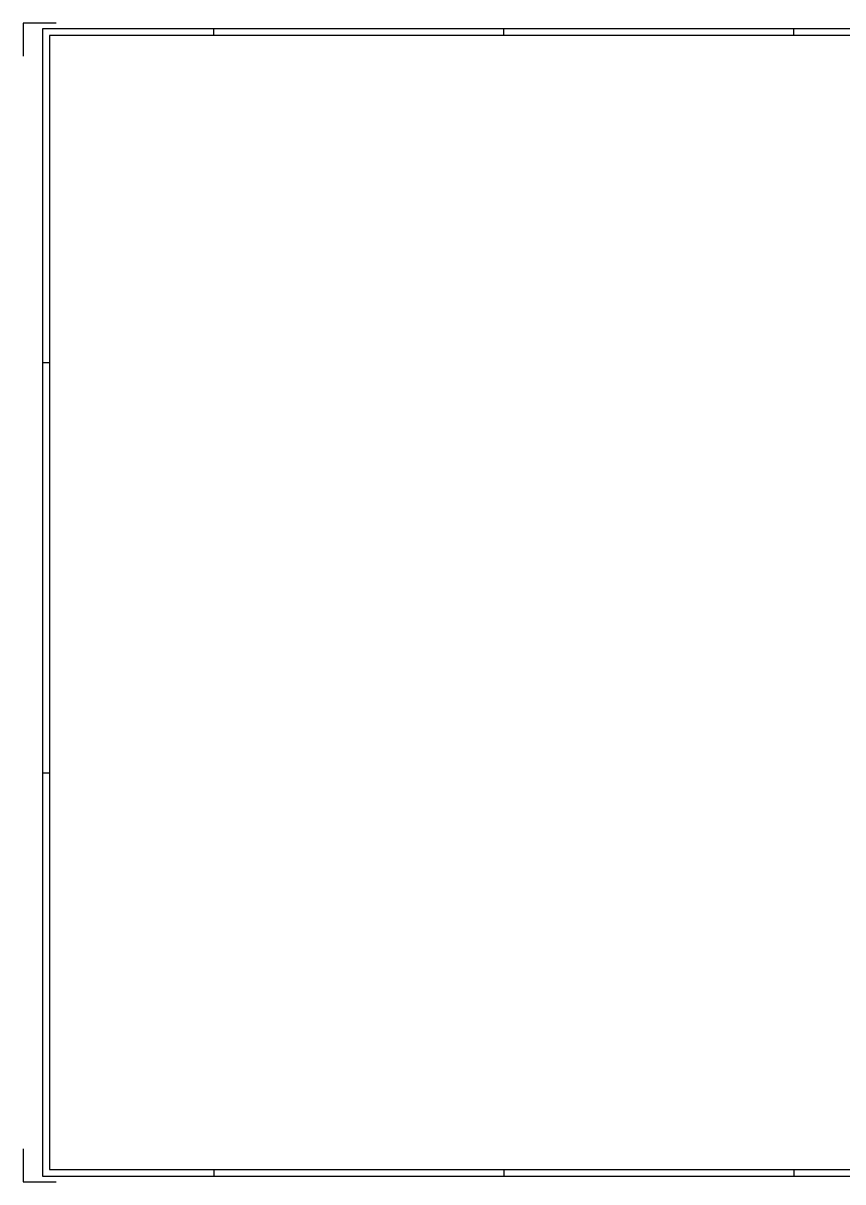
# Paper-space layout 'A0' of a CAD drawing. Extents: x 220 to 1407, y 382 to 1221.
# Drawn here: x 220 to 813, y 382 to 1221 of the extents above; entities that cross this region are included whole.
import ezdxf

# ---------------------------------------------------------------- set-up
doc = ezdxf.new("R2010")
doc.units = 0
doc.header["$LTSCALE"] = 7.8
doc.layers.add('TRAIT_FIN', color=1, linetype='CONTINUOUS')
doc.layers.add('TRAIT_FORT', color=7, linetype='CONTINUOUS')

# ---------------------------------------------------------------- blocks, each defined once
blk = doc.blocks.new('cadre_A0')
at = {"layer": 'TRAIT_FIN'}
for p, q in [((-1041, 822), (-1041, 827)), ((-831, 822), (-831, 827)), ((-621, 822), (-621, 827)), ((-1160, 585), (-1165, 585)), ((-1160, 288), (-1165, 288)), ((-1041, 1), (-1041, -4)), ((-831, 1), (-831, -4)), ((-621, 1), (-621, -4))]:
    blk.add_line(p, q, dxfattribs=at)
blk.add_lwpolyline([(-1165, -4), (4, -4), (4, 827), (-1165, 827)], close=True, dxfattribs=at)
at = {"layer": 'TRAIT_FORT'}
for points in [[(-1155, 831), (-1179, 831), (-1179, 807)], [(-1179, 16), (-1179, -8), (-1155, -8)]]:
    blk.add_lwpolyline(points, dxfattribs=at)
blk.add_lwpolyline([(-1160, 1), (-1, 1), (-1, 822), (-1160, 822)], close=True, dxfattribs=at)

psp = doc.layouts.new('A0')

# ---------------------------------------------------------------- block references
at = {"layer": 'TRAIT_FORT'}
psp.add_blockref('cadre_A0', (1398.74, 390.01), dxfattribs=at)

doc.saveas('drawing.dxf')
